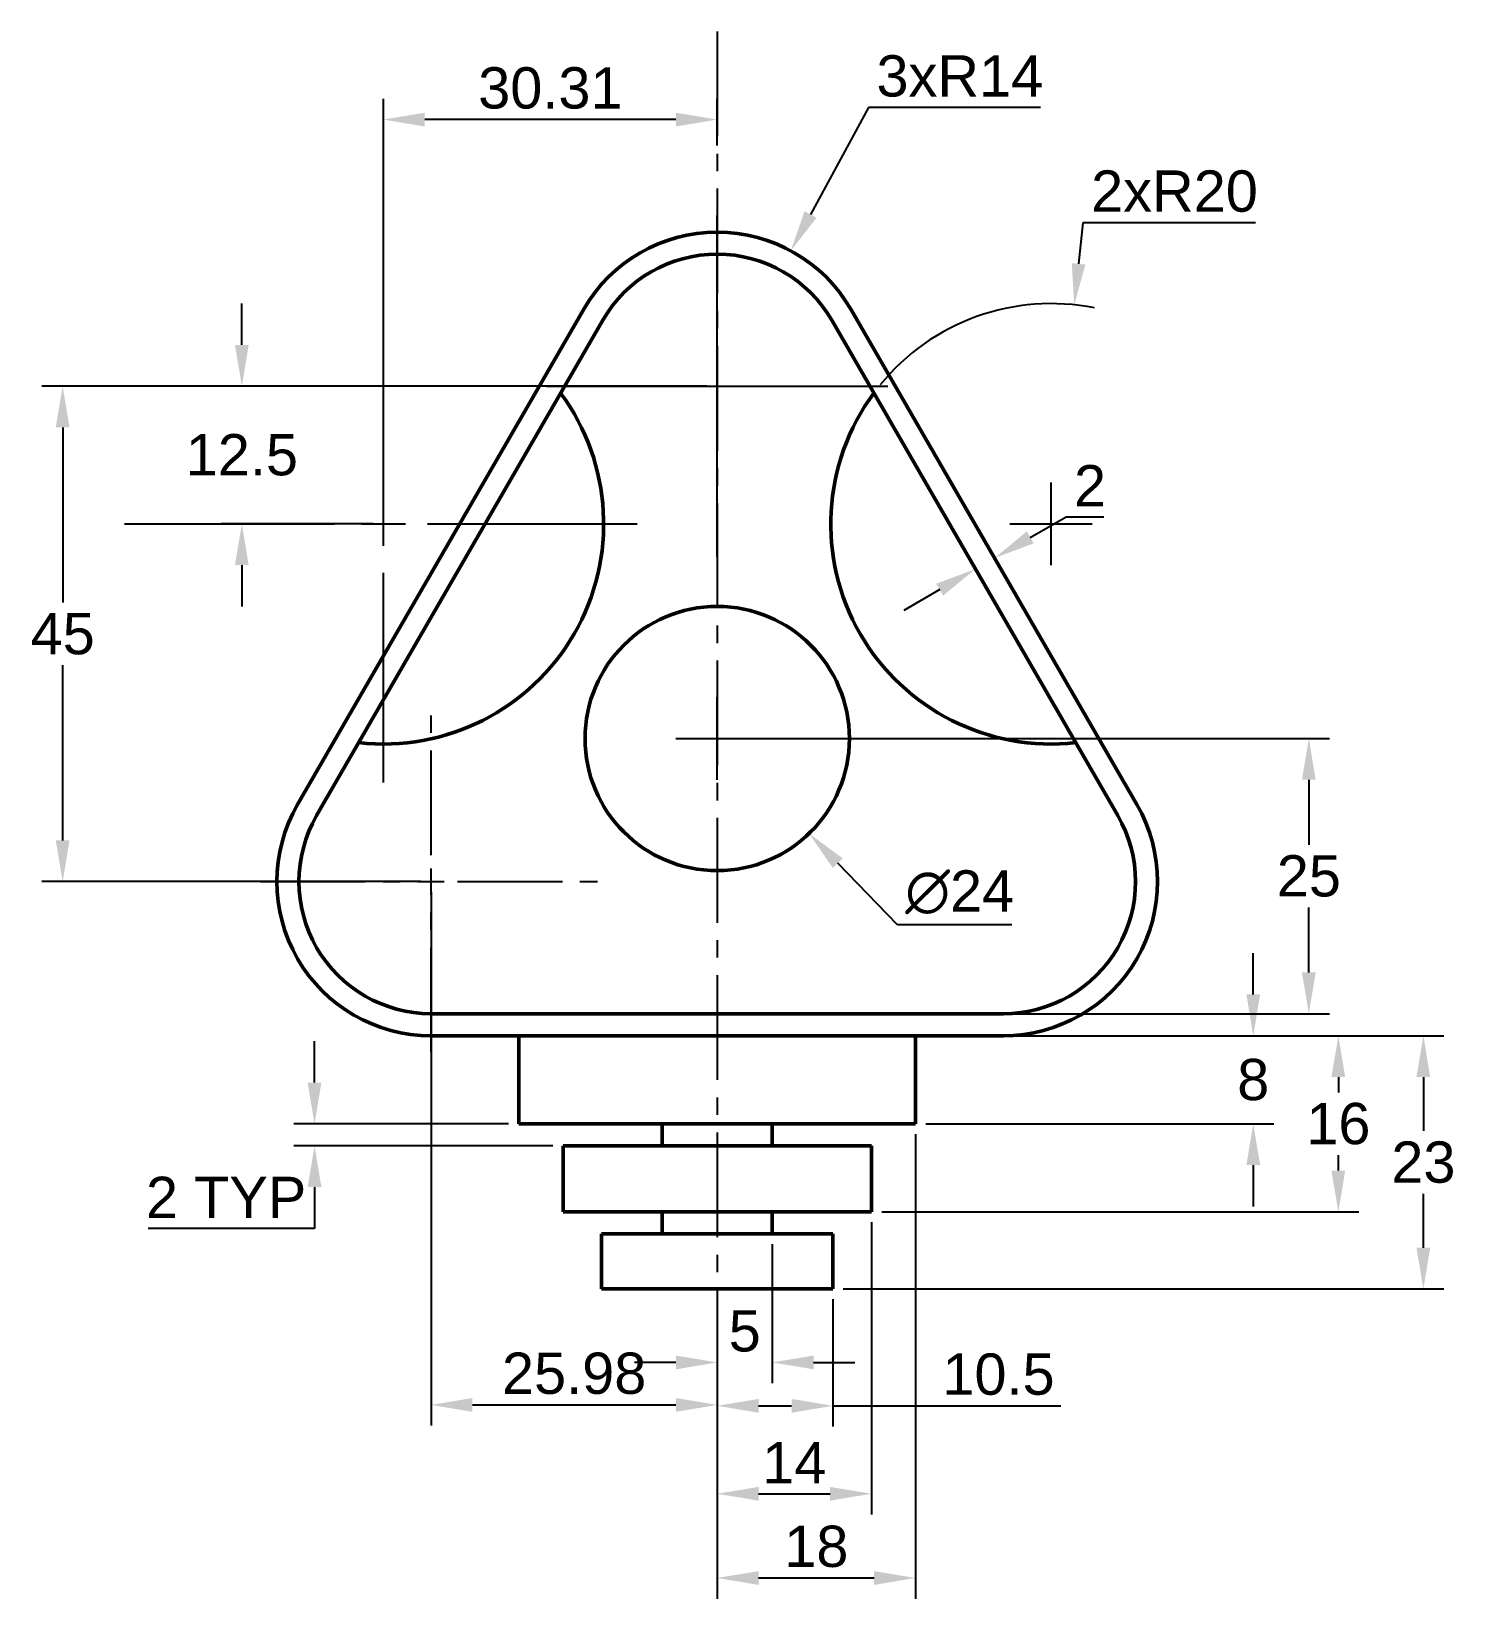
# Model space of a CAD drawing. Header units: millimetres. Extents: x 61 to 190, y 85 to 228.
import ezdxf

# ---------------------------------------------------------------- set-up
doc = ezdxf.new("R2010")
doc.units = ezdxf.units.MM
doc.linetypes.add('CENTER2', pattern=[28.575, 19.05, -3.175, 3.175, -3.175])
doc.layers.add('Dim', color=252, linetype='Continuous', transparency=0.4)
doc.styles.get("Standard").update_dxf_attribs({"font": 'arial.ttf'})
doc.dimstyles.new('ISO-25', dxfattribs={"dimscale": 1.5, "dimtxt": 2.5, "dimasz": 2.5, "dimexe": 1.25, "dimexo": 0.625, "dimtad": 1, "dimtih": 1, "dimtoh": 1, "dimdsep": 46, "dimtxsty": 'Standard', "dimcen": 2.5, "dimadec": 0, "dimazin": 0, "dimtfac": 1, "dimtofl": 0, "dimtmove": 0, "dimatfit": 3, "dimfxl": 1, "dimarcsym": 0})

# ---------------------------------------------------------------- blocks, each defined once
blk = doc.blocks.new('*U3')
at = {"layer": 'Dim', "color": 0, "linetype": 'CENTER2', "ltscale": 0.5, "transparency": 16777216}
for p, q in [((0, 2.4), (0, 15.5)), ((-15.5, 0), (-2.4, 0)), ((2.4, 0), (15.5, 0)), ((0, -15.5), (0, -2.4))]:
    blk.add_line(p, q, dxfattribs=at)
at = {"layer": 'Dim', "color": 0, "linetype": 'Continuous', "ltscale": 0.5, "transparency": 16777216}
for p, q in [((-1.2, 0), (1.2, 0)), ((0, -1.2), (0, 1.2))]:
    blk.add_line(p, q, dxfattribs=at)
blk = doc.blocks.new('*U4')
at = {"layer": 'Dim', "color": 0, "linetype": 'CENTER2', "transparency": 16777216}
for p, q in [((0, 4), (0, 23.5)), ((-23.5, 0), (-4, 0)), ((4, 0), (23.5, 0)), ((0, -23.5), (0, -4))]:
    blk.add_line(p, q, dxfattribs=at)
at = {"layer": 'Dim', "color": 0, "linetype": 'Continuous', "transparency": 16777216}
for p, q in [((0, -2), (0, 2)), ((-2, 0), (2, 0))]:
    blk.add_line(p, q, dxfattribs=at)
blk = doc.blocks.new('*D5')
at = {"layer": 'Defpoints', "color": 0, "transparency": 16777216}
for p in [(92.75, 219.72), (123.06, 216.44), (92.75, 183)]:
    blk.add_point(p, dxfattribs=at)
at = {"layer": 'Dim', "color": 0, "lineweight": -2, "transparency": 16777216}
for p, q in [((92.75, 183.94), (92.75, 221.59)), ((123.06, 217.37), (123.06, 221.59)), ((119.31, 219.72), (96.5, 219.72))]:
    blk.add_line(p, q, dxfattribs=at)
at = {"layer": 'Dim', "color": 0, "transparency": 16777216}
for points in [[(96.5, 220.34), (96.5, 219.09), (92.75, 219.72)], [(119.31, 220.34), (119.31, 219.09), (123.06, 219.72)]]:
    blk.add_solid(points, dxfattribs=at)
at = {"layer": 'Dim', "color": 0, "transparency": 16777216, "insert": (107.91, 222.57), "char_height": 3.75, "attachment_point": 5}
blk.add_mtext('30.31', dxfattribs=at)
blk = doc.blocks.new('*U6')
at = {"layer": 'Dim', "color": 0, "linetype": 'CENTER2', "transparency": 16777216}
for p, q in [((0, 2.4), (0, 15.5)), ((-15.5, 0), (-2.4, 0)), ((2.4, 0), (15.5, 0)), ((0, -15.5), (0, -2.4))]:
    blk.add_line(p, q, dxfattribs=at)
at = {"layer": 'Dim', "color": 0, "linetype": 'Continuous', "transparency": 16777216}
for p, q in [((-1.2, 0), (1.2, 0)), ((0, -1.2), (0, 1.2))]:
    blk.add_line(p, q, dxfattribs=at)
blk = doc.blocks.new('*D7')
at = {"layer": 'Defpoints', "color": 0, "transparency": 16777216}
for p in [(123.06, 195.5), (79.9, 183), (92.75, 183)]:
    blk.add_point(p, dxfattribs=at)
at = {"layer": 'Dim', "color": 0, "lineweight": -2, "transparency": 16777216}
for p, q in [((79.9, 199.25), (79.9, 203)), ((122.12, 195.5), (78.02, 195.5)), ((91.81, 183), (78.02, 183)), ((79.9, 179.25), (79.9, 175.5))]:
    blk.add_line(p, q, dxfattribs=at)
at = {"layer": 'Dim', "color": 0, "transparency": 16777216}
for points in [[(79.27, 199.25), (80.52, 199.25), (79.9, 195.5)], [(79.27, 179.25), (80.52, 179.25), (79.9, 183)]]:
    blk.add_solid(points, dxfattribs=at)
at = {"layer": 'Dim', "color": 0, "transparency": 16777216, "insert": (79.9, 189.25), "char_height": 3.75, "attachment_point": 5}
blk.add_mtext('12.5', dxfattribs=at)
blk = doc.blocks.new('*D8')
at = {"layer": 'Defpoints', "color": 0, "transparency": 16777216}
for p in [(123.06, 195.5), (63.63, 150.5), (97.08, 150.5)]:
    blk.add_point(p, dxfattribs=at)
at = {"layer": 'Dim', "color": 0, "lineweight": -2, "transparency": 16777216}
for p, q in [((122.12, 195.5), (61.75, 195.5)), ((63.63, 191.75), (63.63, 175.84)), ((63.63, 154.25), (63.63, 170.15)), ((96.14, 150.5), (61.75, 150.5))]:
    blk.add_line(p, q, dxfattribs=at)
at = {"layer": 'Dim', "color": 0, "transparency": 16777216}
for points in [[(63, 191.75), (64.25, 191.75), (63.63, 195.5)], [(63, 154.25), (64.25, 154.25), (63.63, 150.5)]]:
    blk.add_solid(points, dxfattribs=at)
at = {"layer": 'Dim', "color": 0, "transparency": 16777216, "insert": (63.63, 173), "char_height": 3.75, "attachment_point": 5}
blk.add_mtext('45', dxfattribs=at)
blk = doc.blocks.new('*D9')
at = {"layer": 'Defpoints', "color": 0, "transparency": 16777216}
for p in [(129.74, 207.8), (123.06, 195.5)]:
    blk.add_point(p, dxfattribs=at)
at = {"layer": 'Dim', "color": 0, "lineweight": -2, "transparency": 16777216}
for p, q in [((136.81, 220.81), (131.54, 211.09)), ((152.42, 220.81), (136.81, 220.81)), ((123.06, 191.75), (123.06, 199.25)), ((119.31, 195.5), (126.81, 195.5))]:
    blk.add_line(p, q, dxfattribs=at)
at = {"layer": 'Dim', "color": 0, "transparency": 16777216}
blk.add_solid([(130.99, 211.39), (132.08, 210.8), (129.74, 207.8)], dxfattribs=at)
at = {"layer": 'Dim', "color": 0, "transparency": 16777216, "insert": (145.09, 223.66), "char_height": 3.75, "attachment_point": 5}
blk.add_mtext('3xR14', dxfattribs=at)
blk = doc.blocks.new('*D10')
at = {"layer": 'Defpoints', "color": 0, "transparency": 16777216}
for p in [(148.17, 180), (148.24, 179.89), (146.44, 179)]:
    blk.add_point(p, dxfattribs=at)
at = {"layer": 'Dim', "color": 0, "lineweight": -2, "transparency": 16777216}
for p, q in [((151.48, 181.77), (154.73, 183.64)), ((154.73, 183.64), (158.15, 183.64)), ((146.91, 178.19), (147.44, 177.27)), ((148.64, 179.19), (149.17, 178.27)), ((143.26, 177.02), (140.01, 175.14))]:
    blk.add_line(p, q, dxfattribs=at)
at = {"layer": 'Dim', "color": 0, "transparency": 16777216}
for points in [[(151.17, 182.31), (151.8, 181.23), (148.24, 179.89)], [(142.94, 177.56), (143.57, 176.48), (146.5, 178.89)]]:
    blk.add_solid(points, dxfattribs=at)
at = {"layer": 'Dim', "color": 0, "transparency": 16777216, "insert": (156.91, 186.46), "char_height": 3.75, "attachment_point": 5}
blk.add_mtext('2', dxfattribs=at)
blk = doc.blocks.new('*D11')
at = {"layer": 'Defpoints', "color": 0, "transparency": 16777216}
for p in [(155.48, 202.89), (153.37, 183)]:
    blk.add_point(p, dxfattribs=at)
at = {"layer": 'Dim', "color": 0, "lineweight": -2, "transparency": 16777216}
for p, q in [((156.27, 210.35), (155.87, 206.62)), ((171.94, 210.35), (156.27, 210.35)), ((153.37, 179.25), (153.37, 186.75)), ((149.62, 183), (157.12, 183))]:
    blk.add_line(p, q, dxfattribs=at)
blk.add_arc((153.37, 183), 20, 78.5794, 140.8903, dxfattribs=at)
at = {"layer": 'Dim', "color": 0, "transparency": 16777216}
blk.add_solid([(155.25, 206.68), (156.49, 206.55), (155.48, 202.89)], dxfattribs=at)
at = {"layer": 'Dim', "color": 0, "transparency": 16777216, "insert": (164.58, 213.2), "char_height": 3.75, "attachment_point": 5}
blk.add_mtext('2xR20', dxfattribs=at)
blk = doc.blocks.new('*D12')
at = {"layer": 'Defpoints', "color": 0, "transparency": 16777216}
for p in [(123.06, 163.5), (123.06, 138.5), (176.78, 138.5)]:
    blk.add_point(p, dxfattribs=at)
at = {"layer": 'Dim', "color": 0, "lineweight": -2, "transparency": 16777216}
for p, q in [((124, 163.5), (178.65, 163.5)), ((176.78, 159.75), (176.78, 153.85)), ((176.78, 142.25), (176.78, 148.15)), ((124, 138.5), (178.65, 138.5))]:
    blk.add_line(p, q, dxfattribs=at)
at = {"layer": 'Dim', "color": 0, "transparency": 16777216}
for points in [[(176.15, 159.75), (177.4, 159.75), (176.78, 163.5)], [(176.15, 142.25), (177.4, 142.25), (176.78, 138.5)]]:
    blk.add_solid(points, dxfattribs=at)
at = {"layer": 'Dim', "color": 0, "transparency": 16777216, "insert": (176.78, 151), "char_height": 3.75, "attachment_point": 5}
blk.add_mtext('25', dxfattribs=at)
blk = doc.blocks.new('*D13')
at = {"layer": 'Defpoints', "color": 0, "transparency": 16777216}
for p in [(114.72, 172.13), (131.4, 154.87)]:
    blk.add_point(p, dxfattribs=at)
at = {"layer": 'Dim', "color": 0, "lineweight": -2, "transparency": 16777216}
for p, q in [((123.06, 159.75), (123.06, 167.25)), ((119.31, 163.5), (126.81, 163.5)), ((139.42, 146.58), (134.01, 152.18)), ((149.8, 146.58), (139.42, 146.58))]:
    blk.add_line(p, q, dxfattribs=at)
at = {"layer": 'Dim', "color": 0, "transparency": 16777216}
blk.add_solid([(134.46, 152.61), (133.56, 151.74), (131.4, 154.87)], dxfattribs=at)
at = {"layer": 'Dim', "color": 0, "transparency": 16777216, "insert": (145.08, 149.53), "char_height": 3.75, "attachment_point": 5}
blk.add_mtext('∅24', dxfattribs=at)
blk = doc.blocks.new('*D14')
at = {"layer": 'Defpoints', "color": 0, "transparency": 16777216}
for p in [(105.06, 128.5), (86.5, 126.5), (109.06, 126.5)]:
    blk.add_point(p, dxfattribs=at)
at = {"layer": 'Dim', "color": 0, "lineweight": -2, "transparency": 16777216}
for p, q in [((86.5, 132.25), (86.5, 136)), ((104.12, 128.5), (84.62, 128.5)), ((108.12, 126.5), (84.62, 126.5)), ((86.5, 122.75), (86.5, 119)), ((86.5, 119), (71.38, 119))]:
    blk.add_line(p, q, dxfattribs=at)
at = {"layer": 'Dim', "color": 0, "transparency": 16777216}
for points in [[(85.87, 132.25), (87.12, 132.25), (86.5, 128.5)], [(85.87, 122.75), (87.12, 122.75), (86.5, 126.5)]]:
    blk.add_solid(points, dxfattribs=at)
at = {"layer": 'Dim', "color": 0, "transparency": 16777216, "insert": (78.47, 121.82), "char_height": 3.75, "attachment_point": 5}
blk.add_mtext('2 TYP', dxfattribs=at)
blk = doc.blocks.new('*D15')
at = {"layer": 'Defpoints', "color": 0, "transparency": 16777216}
for p in [(97.08, 150.5), (123.06, 113.5), (123.06, 102.97)]:
    blk.add_point(p, dxfattribs=at)
at = {"layer": 'Dim', "color": 0, "lineweight": -2, "transparency": 16777216}
for p, q in [((97.08, 149.56), (97.08, 101.09)), ((123.06, 112.56), (123.06, 101.09)), ((100.83, 102.97), (119.31, 102.97))]:
    blk.add_line(p, q, dxfattribs=at)
at = {"layer": 'Dim', "color": 0, "transparency": 16777216}
for points in [[(100.83, 103.59), (100.83, 102.34), (97.08, 102.97)], [(119.31, 103.59), (119.31, 102.34), (123.06, 102.97)]]:
    blk.add_solid(points, dxfattribs=at)
at = {"layer": 'Dim', "color": 0, "transparency": 16777216, "insert": (110.07, 105.82), "char_height": 3.75, "attachment_point": 5}
blk.add_mtext('25.98', dxfattribs=at)
blk = doc.blocks.new('*D16')
at = {"layer": 'Defpoints', "color": 0, "transparency": 16777216}
for p in [(128.06, 118.5), (123.06, 113.5), (128.06, 106.83)]:
    blk.add_point(p, dxfattribs=at)
at = {"layer": 'Dim', "color": 0, "lineweight": -2, "transparency": 16777216}
for p, q in [((128.06, 117.56), (128.06, 104.95)), ((123.06, 112.56), (123.06, 104.95)), ((119.31, 106.83), (115.56, 106.83)), ((131.81, 106.83), (135.56, 106.83))]:
    blk.add_line(p, q, dxfattribs=at)
at = {"layer": 'Dim', "color": 0, "transparency": 16777216}
for points in [[(119.31, 107.45), (119.31, 106.2), (123.06, 106.83)], [(131.81, 107.45), (131.81, 106.2), (128.06, 106.83)]]:
    blk.add_solid(points, dxfattribs=at)
at = {"layer": 'Dim', "color": 0, "transparency": 16777216, "insert": (125.56, 109.67), "char_height": 3.75, "attachment_point": 5}
blk.add_mtext('5', dxfattribs=at)
blk = doc.blocks.new('*D17')
at = {"layer": 'Defpoints', "color": 0, "transparency": 16777216}
for p in [(123.06, 113.5), (133.56, 113.5), (133.56, 102.89)]:
    blk.add_point(p, dxfattribs=at)
at = {"layer": 'Dim', "color": 0, "lineweight": -2, "transparency": 16777216}
for p, q in [((123.06, 112.56), (123.06, 101.01)), ((133.56, 112.56), (133.56, 101.01)), ((126.81, 102.89), (129.81, 102.89)), ((133.56, 102.89), (154.25, 102.89))]:
    blk.add_line(p, q, dxfattribs=at)
at = {"layer": 'Dim', "color": 0, "transparency": 16777216}
for points in [[(126.81, 103.51), (126.81, 102.26), (123.06, 102.89)], [(129.81, 103.51), (129.81, 102.26), (133.56, 102.89)]]:
    blk.add_solid(points, dxfattribs=at)
at = {"layer": 'Dim', "color": 0, "transparency": 16777216, "insert": (148.6, 105.74), "char_height": 3.75, "attachment_point": 5}
blk.add_mtext('10.5', dxfattribs=at)
blk = doc.blocks.new('*D18')
at = {"layer": 'Defpoints', "color": 0, "transparency": 16777216}
for p in [(137.06, 120.5), (123.06, 113.5), (137.06, 94.9)]:
    blk.add_point(p, dxfattribs=at)
at = {"layer": 'Dim', "color": 0, "lineweight": -2, "transparency": 16777216}
for p, q in [((137.06, 119.56), (137.06, 93.02)), ((123.06, 112.56), (123.06, 93.02)), ((126.81, 94.9), (133.31, 94.9))]:
    blk.add_line(p, q, dxfattribs=at)
at = {"layer": 'Dim', "color": 0, "transparency": 16777216}
for points in [[(126.81, 95.52), (126.81, 94.27), (123.06, 94.9)], [(133.31, 95.52), (133.31, 94.27), (137.06, 94.9)]]:
    blk.add_solid(points, dxfattribs=at)
at = {"layer": 'Dim', "color": 0, "transparency": 16777216, "insert": (130.06, 97.72), "char_height": 3.75, "attachment_point": 5}
blk.add_mtext('14', dxfattribs=at)
blk = doc.blocks.new('*D19')
at = {"layer": 'Defpoints', "color": 0, "transparency": 16777216}
for p in [(141.06, 128.5), (123.06, 113.5), (141.06, 87.25)]:
    blk.add_point(p, dxfattribs=at)
at = {"layer": 'Dim', "color": 0, "lineweight": -2, "transparency": 16777216}
for p, q in [((141.06, 127.56), (141.06, 85.37)), ((123.06, 112.56), (123.06, 85.37)), ((126.81, 87.25), (137.31, 87.25))]:
    blk.add_line(p, q, dxfattribs=at)
at = {"layer": 'Dim', "color": 0, "transparency": 16777216}
for points in [[(126.81, 87.87), (126.81, 86.62), (123.06, 87.25)], [(137.31, 87.87), (137.31, 86.62), (141.06, 87.25)]]:
    blk.add_solid(points, dxfattribs=at)
at = {"layer": 'Dim', "color": 0, "transparency": 16777216, "insert": (132.06, 90.1), "char_height": 3.75, "attachment_point": 5}
blk.add_mtext('18', dxfattribs=at)
blk = doc.blocks.new('*D20')
at = {"layer": 'Defpoints', "color": 0, "transparency": 16777216}
for p in [(141.06, 136.5), (141.06, 128.5), (171.73, 128.5)]:
    blk.add_point(p, dxfattribs=at)
at = {"layer": 'Dim', "color": 0, "lineweight": -2, "transparency": 16777216}
for p, q in [((171.73, 140.25), (171.73, 144)), ((142, 136.5), (173.61, 136.5)), ((142, 128.5), (173.61, 128.5)), ((171.73, 124.75), (171.73, 121))]:
    blk.add_line(p, q, dxfattribs=at)
at = {"layer": 'Dim', "color": 0, "transparency": 16777216}
for points in [[(171.11, 140.25), (172.36, 140.25), (171.73, 136.5)], [(171.11, 124.75), (172.36, 124.75), (171.73, 128.5)]]:
    blk.add_solid(points, dxfattribs=at)
at = {"layer": 'Dim', "color": 0, "transparency": 16777216, "insert": (171.73, 132.5), "char_height": 3.75, "attachment_point": 5}
blk.add_mtext('8', dxfattribs=at)
blk = doc.blocks.new('*D21')
at = {"layer": 'Defpoints', "color": 0, "transparency": 16777216}
for p in [(141.06, 136.5), (137.06, 120.5), (179.46, 120.5)]:
    blk.add_point(p, dxfattribs=at)
at = {"layer": 'Dim', "color": 0, "lineweight": -2, "transparency": 16777216}
for p, q in [((142, 136.5), (181.33, 136.5)), ((179.46, 132.75), (179.46, 131.35)), ((179.46, 124.25), (179.46, 125.65)), ((138, 120.5), (181.33, 120.5))]:
    blk.add_line(p, q, dxfattribs=at)
at = {"layer": 'Dim', "color": 0, "transparency": 16777216}
for points in [[(178.83, 132.75), (180.08, 132.75), (179.46, 136.5)], [(178.83, 124.25), (180.08, 124.25), (179.46, 120.5)]]:
    blk.add_solid(points, dxfattribs=at)
at = {"layer": 'Dim', "color": 0, "transparency": 16777216, "insert": (179.46, 128.5), "char_height": 3.75, "attachment_point": 5}
blk.add_mtext('16', dxfattribs=at)
blk = doc.blocks.new('*D22')
at = {"layer": 'Defpoints', "color": 0, "transparency": 16777216}
for p in [(141.06, 136.5), (133.56, 113.5), (187.18, 113.5)]:
    blk.add_point(p, dxfattribs=at)
at = {"layer": 'Dim', "color": 0, "lineweight": -2, "transparency": 16777216}
for p, q in [((142, 136.5), (189.05, 136.5)), ((187.18, 132.75), (187.18, 127.85)), ((187.18, 117.25), (187.18, 122.15)), ((134.5, 113.5), (189.05, 113.5))]:
    blk.add_line(p, q, dxfattribs=at)
at = {"layer": 'Dim', "color": 0, "transparency": 16777216}
for points in [[(186.55, 132.75), (187.8, 132.75), (187.18, 136.5)], [(186.55, 117.25), (187.8, 117.25), (187.18, 113.5)]]:
    blk.add_solid(points, dxfattribs=at)
at = {"layer": 'Dim', "color": 0, "transparency": 16777216, "insert": (187.18, 125), "char_height": 3.75, "attachment_point": 5}
blk.add_mtext('23', dxfattribs=at)

msp = doc.modelspace()

# ---------------------------------------------------------------- linework, layer by layer
at = {"lineweight": 50}
for p, q in [((105.06, 136.499), (105.06, 128.499)), ((123.06, 136.499), (141.06, 136.499)), ((141.06, 136.499), (141.06, 128.499)), ((105.06, 128.499), (123.06, 128.499)), ((118.06, 128.499), (118.06, 126.499)), ((141.06, 128.499), (123.06, 128.499)), ((128.06, 128.499), (128.06, 126.499)), ((109.06, 120.499), (109.06, 126.499)), ((109.06, 126.499), (123.06, 126.499)), ((137.06, 126.499), (123.06, 126.499)), ((137.06, 120.499), (137.06, 126.499)), ((123.06, 120.499), (109.06, 120.499)), ((118.06, 120.499), (118.06, 118.499)), ((123.06, 120.499), (137.06, 120.499)), ((128.06, 120.499), (128.06, 118.499)), ((112.56, 113.499), (112.56, 118.499)), ((112.56, 118.499), (123.06, 118.499)), ((133.56, 118.499), (123.06, 118.499)), ((133.56, 113.499), (133.56, 118.499)), ((123.06, 113.499), (112.56, 113.499)), ((123.06, 113.499), (133.56, 113.499))]:
    msp.add_line(p, q, dxfattribs=at)
for points in [[(161.165, 157.499), (135.185, 202.499, 0.5773587), (110.936, 202.499), (84.956, 157.499, 0.577346), (97.08, 136.499), (149.04, 136.499, 0.577346)], [(159.433, 156.499), (133.453, 201.499, 0.5773587), (112.668, 201.499), (86.688, 156.499, 0.577346), (97.08, 138.499), (149.04, 138.499, 0.577346)]]:
    msp.add_lwpolyline(points, format="xyb", close=True, dxfattribs=at)
msp.add_circle((123.06, 163.499), 12, dxfattribs=at)
for centre, start, end in [((92.75, 182.999), 263.57753, 36.42392), ((153.37, 182.999), 143.57608, 276.42247)]:
    msp.add_arc(centre, 20, start, end, dxfattribs=at)
at = {"layer": 'Dim', "linetype": 'CENTER2', "ltscale": 0.5}
msp.add_line((123.06, 227.733), (123.06, 99.824), dxfattribs=at)

# ---------------------------------------------------------------- block references
at = {"layer": 'Dim', "linetype": 'CENTER2'}
for name, p in [('*U6', (123.06, 195.499)), ('*U4', (92.75, 182.999))]:
    msp.add_blockref(name, p, dxfattribs=at)
at = {"layer": 'Dim', "linetype": 'CENTER2', "ltscale": 0.5}
msp.add_blockref('*U3', (97.08, 150.499), dxfattribs=at)

# ---------------------------------------------------------------- dimensions: what is measured, and where the dimension line sits
at = {"layer": 'Dim'}
for base, p1, p2, picture, middle in [((92.75, 219.716), (123.06, 216.436), (92.75, 182.999), '*D5', (107.905, 222.569)), ((123.06, 102.965), (97.08, 150.499), (123.06, 113.499), '*D15', (110.07, 105.817)), ((141.06, 87.246), (123.06, 113.499), (141.06, 128.499), '*D19', (132.06, 90.098)), ((137.06, 94.899), (123.06, 113.499), (137.06, 120.499), '*D18', (130.06, 97.72)), ((128.06, 106.826), (123.06, 113.499), (128.06, 118.499), '*D16', (125.56, 109.67))]:
    dim = msp.add_linear_dim(base=base, p1=p1, p2=p2, dimstyle='ISO-25', dxfattribs=at)
    dim.commit()
    dim.dimension.update_dxf_attribs({"geometry": picture, "text_midpoint": middle})
dim = msp.add_radius_dim(center=(123.06, 195.499), mpoint=(129.745, 207.8), text='3x<>', dimstyle='ISO-25', dxfattribs=at)
dim.commit()
dim.dimension.update_dxf_attribs({"geometry": '*D9', "text_midpoint": (145.087, 220.809), "dimtype": 164})
dim = msp.add_radius_dim(center=(153.37, 182.999), mpoint=(155.478, 202.887), text='2x<>', dimstyle='ISO-25', dxfattribs=at)
dim.commit()
dim.dimension.update_dxf_attribs({"geometry": '*D11', "text_midpoint": (164.575, 213.198)})
for base, p2, picture, middle in [((79.9, 182.999), (92.75, 182.999), '*D7', (79.9, 189.249)), ((63.625, 150.499), (97.08, 150.499), '*D8', (63.625, 172.999))]:
    dim = msp.add_linear_dim(base=base, p1=(123.06, 195.499), p2=p2, angle=90, dimstyle='ISO-25', dxfattribs=at)
    dim.commit()
    dim.dimension.update_dxf_attribs({"geometry": picture, "text_midpoint": middle, "dimtype": 160})
dim = msp.add_aligned_dim(p1=(146.443, 178.999), p2=(148.175, 179.999), distance=-0.121, dimstyle='ISO-25', dxfattribs=at)
dim.commit()
dim.dimension.update_dxf_attribs({"geometry": '*D10', "text_midpoint": (156.91, 186.464)})
dim = msp.add_diameter_dim_2p(p1=(114.719, 172.125), p2=(131.402, 154.872), dimstyle='ISO-25', dxfattribs=at)
dim.commit()
dim.dimension.update_dxf_attribs({"geometry": '*D13', "text_midpoint": (145.079, 149.534)})
for base, p1, p2, picture, middle in [((176.779, 138.499), (123.06, 163.499), (123.06, 138.499), '*D12', (176.779, 150.999)), ((171.735, 128.499), (141.06, 136.499), (141.06, 128.499), '*D20', (171.735, 132.499)), ((187.178, 113.499), (141.06, 136.499), (133.56, 113.499), '*D22', (187.178, 124.999)), ((179.456, 120.499), (141.06, 136.499), (137.06, 120.499), '*D21', (179.456, 128.499))]:
    dim = msp.add_linear_dim(base=base, p1=p1, p2=p2, angle=90, dimstyle='ISO-25', dxfattribs=at)
    dim.commit()
    dim.dimension.update_dxf_attribs({"geometry": picture, "text_midpoint": middle})
dim = msp.add_linear_dim(base=(86.499, 126.499), p1=(105.06, 128.499), p2=(109.06, 126.499), angle=90, text='<> TYP', dimstyle='ISO-25', dxfattribs=at)
dim.commit()
dim.dimension.update_dxf_attribs({"geometry": '*D14', "text_midpoint": (78.473, 121.82)})
dim = msp.add_linear_dim(base=(133.56, 102.89), p1=(123.06, 113.499), p2=(133.56, 113.499), dimstyle='ISO-25', dxfattribs=at)
dim.commit()
dim.dimension.update_dxf_attribs({"geometry": '*D17', "text_midpoint": (148.601, 102.89), "dimtype": 160})

doc.saveas('drawing.dxf')
